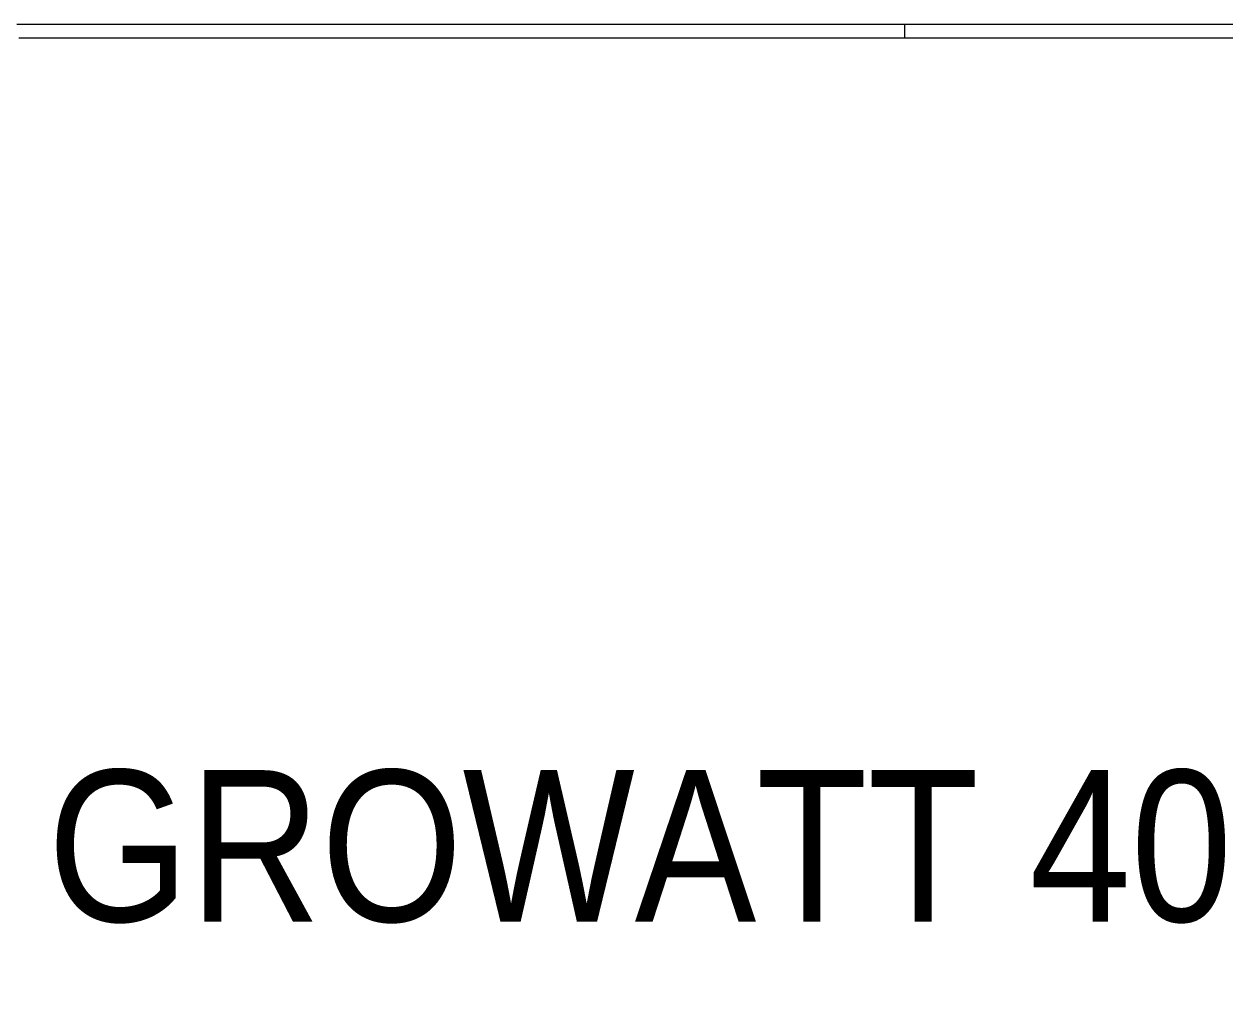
# Model space of a CAD drawing. Header units: millimetres. Extents: x 2497.4 to 2515.8, y 479.1 to 489.2.
# Drawn here: x 2504.6263 to 2504.8921, y 482.3651 to 482.5822 of the extents above; entities that cross this region are included whole.
import ezdxf
from ezdxf.enums import TextEntityAlignment as Align

# ---------------------------------------------------------------- set-up
doc = ezdxf.new("R2010")
doc.units = ezdxf.units.MM
doc.styles.add('style1', font='cordia.shx', dxfattribs={"width": 0.9})

# ---------------------------------------------------------------- blocks, each defined once
blk = doc.blocks.new('G$C8D530D04')
blk.add_wipeout([(0.00027, 0), (0, -0.39552), (0.57974, -0.39578), (0.58, 0.03846), (-0.00013, 0.03845), (0, 0.00066)])
at = {"color": 1, "lineweight": 9}
for points in [[(0.09364, 0.03846), (0.0955, 0.03846), (0.09748, 0.03846), (0.09961, 0.03846), (0.1016, 0.03846), (0.10359, 0.03846), (0.10571, 0.03846), (0.10783, 0.03846), (0.10995, 0.03846), (0.11207, 0.03846), (0.11433, 0.03846), (0.11658, 0.03846), (0.11871, 0.03846), (0.12096, 0.03846), (0.12322, 0.03846), (0.1256, 0.03846), (0.12786, 0.03846), (0.13025, 0.03846), (0.13263, 0.03846), (0.13502, 0.03846), (0.13741, 0.03846), (0.13979, 0.03846), (0.14218, 0.03846), (0.1447, 0.03846), (0.14722, 0.03846), (0.14961, 0.03846), (0.15213, 0.03846), (0.15478, 0.03846), (0.1573, 0.03846), (0.15982, 0.03846), (0.16248, 0.03846), (0.16499, 0.03846), (0.16765, 0.03846), (0.1703, 0.03846), (0.17295, 0.03846), (0.17561, 0.03846), (0.17826, 0.03846), (0.18091, 0.03846), (0.1837, 0.03846), (0.18635, 0.03846), (0.18913, 0.03846), (0.19179, 0.03846), (0.19457, 0.03846), (0.19736, 0.03846), (0.20014, 0.03846), (0.20293, 0.03846), (0.2085, 0.03846), (0.2142, 0.03846), (0.2199, 0.03846), (0.22561, 0.03846), (0.23131, 0.03846), (0.23715, 0.03846), (0.24298, 0.03846), (0.24882, 0.03846), (0.25465, 0.03846), (0.26049, 0.03846), (0.26632, 0.03846), (0.27813, 0.03846), (0.29007, 0.03846), (0.30187, 0.03846), (0.31368, 0.03846), (0.31951, 0.03846), (0.32535, 0.03846), (0.33132, 0.03846), (0.33702, 0.03846), (0.34285, 0.03846), (0.34869, 0.03846), (0.35439, 0.03846), (0.3601, 0.03846), (0.3658, 0.03846)], [(0.29007, 0.03846), (0.29007, 0.0382), (0.29007, 0.0378), (0.29007, 0.03753), (0.29007, 0.03714), (0.29007, 0.03687), (0.29007, 0.03661), (0.29007, 0.03647)], [(0.09404, 0.03541), (0.09642, 0.03541), (0.09894, 0.03541), (0.10146, 0.03541), (0.10398, 0.03541), (0.10664, 0.03541), (0.10916, 0.03541), (0.11181, 0.03541), (0.11459, 0.03541), (0.11725, 0.03541), (0.1199, 0.03541), (0.12268, 0.03541), (0.12547, 0.03541), (0.12825, 0.03541), (0.13104, 0.03541), (0.13383, 0.03541), (0.13674, 0.03541), (0.13953, 0.03541), (0.14245, 0.03541), (0.14815, 0.03541), (0.15399, 0.03541), (0.15982, 0.03541), (0.16566, 0.03541), (0.17149, 0.03541), (0.17733, 0.03541), (0.18317, 0.03541), (0.18887, 0.03541), (0.19179, 0.03541), (0.19457, 0.03541), (0.19736, 0.03541), (0.20027, 0.03541), (0.20306, 0.03541), (0.20585, 0.03541), (0.20863, 0.03541), (0.21128, 0.03541), (0.21407, 0.03541), (0.21672, 0.03541), (0.21951, 0.03541), (0.22203, 0.03541), (0.22468, 0.03541), (0.22733, 0.03541), (0.22985, 0.03541), (0.23237, 0.03541), (0.23489, 0.03541), (0.23728, 0.03541), (0.23967, 0.03541), (0.24205, 0.03541), (0.24444, 0.03541), (0.2467, 0.03541), (0.24789, 0.03541), (0.24895, 0.03541), (0.25014, 0.03541), (0.25121, 0.03541), (0.25227, 0.03541), (0.25333, 0.03541), (0.25439, 0.03541), (0.25545, 0.03541), (0.25651, 0.03541), (0.25757, 0.03541), (0.25863, 0.03541), (0.25956, 0.03541), (0.26062, 0.03541), (0.26155, 0.03541), (0.26248, 0.03541), (0.26341, 0.03541), (0.26434, 0.03541), (0.26527, 0.03541), (0.26619, 0.03541), (0.26712, 0.03541), (0.26805, 0.03541), (0.26885, 0.03541), (0.26977, 0.03541), (0.27057, 0.03541), (0.27137, 0.03541), (0.27216, 0.03541), (0.27296, 0.03541), (0.27375, 0.03541), (0.27455, 0.03541), (0.27521, 0.03541), (0.27601, 0.03541), (0.27667, 0.03541), (0.27747, 0.03541), (0.27813, 0.03541), (0.27879, 0.03541), (0.27946, 0.03541), (0.27999, 0.03541), (0.28065, 0.03541), (0.28118, 0.03541), (0.28184, 0.03541), (0.28237, 0.03541), (0.2829, 0.03541), (0.28343, 0.03541), (0.28397, 0.03541), (0.28436, 0.03541), (0.28489, 0.03541), (0.28529, 0.03541), (0.28582, 0.03541), (0.28622, 0.03541), (0.28662, 0.03541), (0.28688, 0.03541), (0.28728, 0.03541), (0.28768, 0.03541), (0.28794, 0.03541), (0.28821, 0.03541), (0.28847, 0.03541), (0.28874, 0.03541), (0.289, 0.03541), (0.2894, 0.03541), (0.28967, 0.03541), (0.28993, 0.03541), (0.29007, 0.03541)], [(0.29007, 0.03647), (0.29007, 0.03621), (0.29007, 0.03594), (0.29007, 0.03554), (0.29007, 0.03541)], [(0.29007, 0.03541), (0.29033, 0.03541), (0.2906, 0.03541), (0.29086, 0.03541), (0.29126, 0.03541), (0.29166, 0.03541), (0.29192, 0.03541), (0.29219, 0.03541), (0.29259, 0.03541), (0.29285, 0.03541), (0.29325, 0.03541), (0.29365, 0.03541), (0.29405, 0.03541), (0.29444, 0.03541), (0.29484, 0.03541), (0.29524, 0.03541), (0.29577, 0.03541), (0.2963, 0.03541), (0.2967, 0.03541), (0.29723, 0.03541), (0.29776, 0.03541), (0.29842, 0.03541), (0.29895, 0.03541), (0.29948, 0.03541), (0.30015, 0.03541), (0.30081, 0.03541), (0.30147, 0.03541), (0.30214, 0.03541), (0.3028, 0.03541), (0.30346, 0.03541), (0.30413, 0.03541), (0.30492, 0.03541), (0.30572, 0.03541), (0.30638, 0.03541), (0.30718, 0.03541), (0.30797, 0.03541), (0.30877, 0.03541), (0.30956, 0.03541), (0.31049, 0.03541), (0.31129, 0.03541), (0.31222, 0.03541), (0.31301, 0.03541), (0.31394, 0.03541), (0.31487, 0.03541), (0.3158, 0.03541), (0.31673, 0.03541), (0.31765, 0.03541), (0.31858, 0.03541), (0.31964, 0.03541), (0.32057, 0.03541), (0.32163, 0.03541), (0.32256, 0.03541), (0.32362, 0.03541), (0.32468, 0.03541), (0.32574, 0.03541), (0.32681, 0.03541), (0.32787, 0.03541), (0.32893, 0.03541), (0.32999, 0.03541), (0.33118, 0.03541), (0.33224, 0.03541), (0.33344, 0.03541), (0.33569, 0.03541), (0.33808, 0.03541), (0.34047, 0.03541), (0.34285, 0.03541), (0.34524, 0.03541), (0.34776, 0.03541), (0.35028, 0.03541), (0.3528, 0.03541), (0.35546, 0.03541), (0.35811, 0.03541), (0.36076, 0.03541), (0.36341, 0.03541)]]:
    blk.add_lwpolyline(points, dxfattribs=at)

msp = doc.modelspace()

# ---------------------------------------------------------------- wipeouts: each hides what was drawn before it
at = {"color": 3}
msp.add_wipeout([(2499.5835, 482.52557), (2499.5835, 482.47557), (2506.65849, 482.47557), (2506.65849, 482.52557)], dxfattribs=at)

# ---------------------------------------------------------------- next in the draw order: block references
msp.add_blockref('G$C8D530D04', (2504.53106, 482.54371))

# ---------------------------------------------------------------- next in the draw order: texts
at = {"color": 2, "style": 'style1', "width": 0.9}
msp.add_text('GROWATT 40kTL3-X', height=0.0335159, dxfattribs=at).set_placement((2504.82758, 482.4003), align=Align.MIDDLE_CENTER)

doc.saveas('drawing.dxf')
